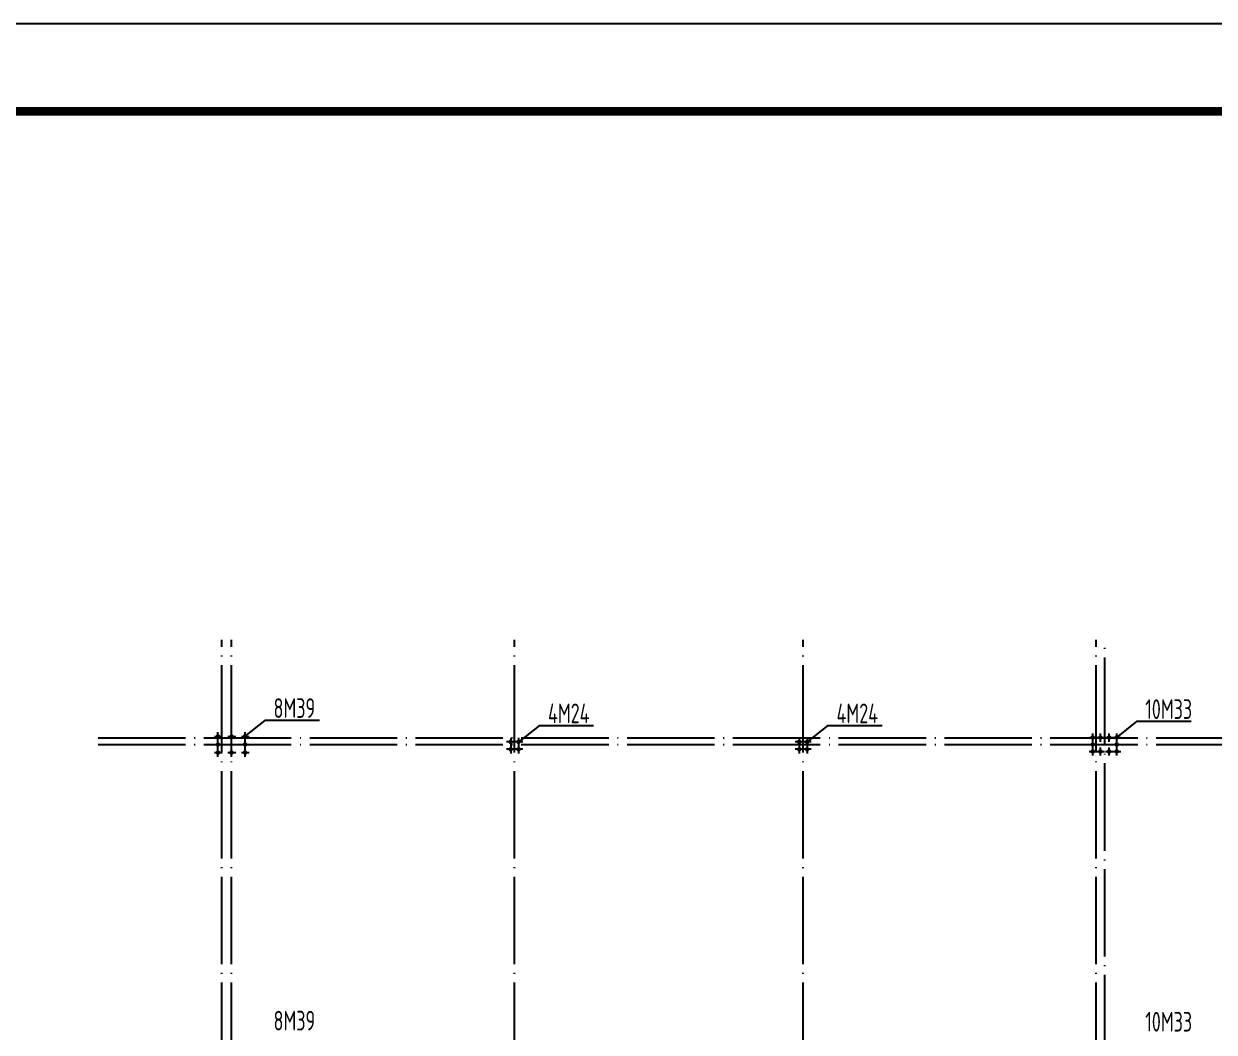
# Model space of a CAD drawing. Extents: x 69728788 to 150163257, y 20675998 to 43663798.
# Drawn here: x 75057096 to 75084325, y 21617223 to 21640288 of the extents above; entities that cross this region are included whole.
import ezdxf

# ---------------------------------------------------------------- set-up
doc = ezdxf.new("R2010")
doc.units = 0
doc.header["$LTSCALE"] = 1000
doc.header["$MEASUREMENT"] = 0
doc.linetypes.add('DOTE', pattern=[2.42, 2, -0.2, 0.02, -0.2])
for name, color, linetype in [('10', 7, 'CONTINUOUS'), ('DOTE', 251, 'DOTE'), ('PUB_TITLE', 4, 'CONTINUOUS'), ('WALL', 4, 'CONTINUOUS')]:
    doc.layers.add(name, color=color, linetype=linetype)
doc.styles.add('TSSD_Rein', font='atssdeng.shx', dxfattribs={"width": 0.7, "bigfont": 'atssdchn.shx'})

msp = doc.modelspace()

# ---------------------------------------------------------------- linework, layer by layer
at = {"layer": '10'}
for p, q in [((75061537.4, 21623892.8), (75061537.4, 21624082.9)), ((75061537.4, 21623892.8), (75061537.4, 21624082.9)), ((75061537.4, 21623892.8), (75061537.4, 21624082.9)), ((75061537.4, 21623892.8), (75061537.4, 21624082.9)), ((75061847.4, 21623892.8), (75061847.4, 21624082.9)), ((75061847.4, 21623892.8), (75061847.4, 21624082.9)), ((75061847.4, 21623892.8), (75061847.4, 21624082.9)), ((75061847.4, 21623892.8), (75061847.4, 21624082.9)), ((75062157.4, 21623892.8), (75062157.4, 21624082.9)), ((75062157.4, 21623892.8), (75062157.4, 21624082.9)), ((75062157.4, 21623892.8), (75062157.4, 21624082.9)), ((75062157.4, 21623892.8), (75062157.4, 21624082.9)), ((75061455, 21623987.9), (75061551, 21623987.9)), ((75061455, 21623987.9), (75061551, 21623987.9)), ((75061455, 21623987.9), (75061551, 21623987.9)), ((75061455, 21623987.9), (75061551, 21623987.9)), ((75061455, 21623802.9), (75061551, 21623802.9)), ((75061455, 21623802.9), (75061551, 21623802.9)), ((75061455, 21623802.9), (75061551, 21623802.9)), ((75061455, 21623802.9), (75061551, 21623802.9)), ((75061537.4, 21623987.9), (75061633.4, 21623987.9)), ((75061537.4, 21623987.9), (75061633.4, 21623987.9)), ((75061537.4, 21623987.9), (75061633.4, 21623987.9)), ((75061537.4, 21623987.9), (75061633.4, 21623987.9)), ((75061537.4, 21623707.8), (75061537.4, 21623897.9)), ((75061537.4, 21623707.8), (75061537.4, 21623897.9)), ((75061537.4, 21623707.8), (75061537.4, 21623897.9)), ((75061537.4, 21623707.8), (75061537.4, 21623897.9)), ((75061537.4, 21623802.9), (75061633.4, 21623802.9)), ((75061537.4, 21623802.9), (75061633.4, 21623802.9)), ((75061537.4, 21623802.9), (75061633.4, 21623802.9)), ((75061537.4, 21623802.9), (75061633.4, 21623802.9)), ((75061765, 21623987.9), (75061861, 21623987.9)), ((75061765, 21623987.9), (75061861, 21623987.9)), ((75061765, 21623987.9), (75061861, 21623987.9)), ((75061765, 21623987.9), (75061861, 21623987.9)), ((75061847.4, 21623987.9), (75061943.4, 21623987.9)), ((75061847.4, 21623987.9), (75061943.4, 21623987.9)), ((75061847.4, 21623987.9), (75061943.4, 21623987.9)), ((75061847.4, 21623987.9), (75061943.4, 21623987.9)), ((75062075, 21623987.9), (75062171, 21623987.9)), ((75062075, 21623987.9), (75062171, 21623987.9)), ((75062075, 21623987.9), (75062171, 21623987.9)), ((75062075, 21623987.9), (75062171, 21623987.9)), ((75062075, 21623802.9), (75062171, 21623802.9)), ((75062075, 21623802.9), (75062171, 21623802.9)), ((75062075, 21623802.9), (75062171, 21623802.9)), ((75062075, 21623802.9), (75062171, 21623802.9)), ((75062157.4, 21623987.9), (75062253.4, 21623987.9)), ((75062157.4, 21623987.9), (75062253.4, 21623987.9)), ((75062157.4, 21623987.9), (75062253.4, 21623987.9)), ((75062157.4, 21623987.9), (75062253.4, 21623987.9)), ((75062157.4, 21623707.8), (75062157.4, 21623897.9)), ((75062157.4, 21623707.8), (75062157.4, 21623897.9)), ((75062157.4, 21623707.8), (75062157.4, 21623897.9)), ((75062157.4, 21623707.8), (75062157.4, 21623897.9)), ((75062157.4, 21623802.9), (75062253.4, 21623802.9)), ((75062157.4, 21623802.9), (75062253.4, 21623802.9)), ((75062157.4, 21623802.9), (75062253.4, 21623802.9)), ((75062157.4, 21623802.9), (75062253.4, 21623802.9)), ((75068232.4, 21623862.9), (75068136.4, 21623862.9)), ((75068232.4, 21623862.9), (75068136.4, 21623862.9)), ((75068232.4, 21623862.9), (75068136.4, 21623862.9)), ((75068232.4, 21623862.9), (75068136.4, 21623862.9)), ((75068232.4, 21623957.9), (75068232.4, 21623767.8)), ((75068232.4, 21623957.9), (75068232.4, 21623767.8)), ((75068232.4, 21623957.9), (75068232.4, 21623767.8)), ((75068232.4, 21623957.9), (75068232.4, 21623767.8)), ((75068328.4, 21623862.9), (75068232.4, 21623862.9)), ((75068412.4, 21623862.9), (75068316.4, 21623862.9)), ((75068412.4, 21623862.9), (75068316.4, 21623862.9)), ((75068412.4, 21623862.9), (75068316.4, 21623862.9)), ((75068412.4, 21623862.9), (75068316.4, 21623862.9)), ((75068412.4, 21623957.9), (75068412.4, 21623767.8)), ((75068412.4, 21623957.9), (75068412.4, 21623767.8)), ((75068412.4, 21623957.9), (75068412.4, 21623767.8)), ((75068412.4, 21623957.9), (75068412.4, 21623767.8)), ((75068508.4, 21623862.9), (75068412.4, 21623862.9)), ((75074832.4, 21623862.9), (75074736.4, 21623862.9)), ((75074832.4, 21623862.9), (75074736.4, 21623862.9)), ((75074832.4, 21623862.9), (75074736.4, 21623862.9)), ((75074832.4, 21623862.9), (75074736.4, 21623862.9)), ((75074832.4, 21623957.9), (75074832.4, 21623767.8)), ((75074832.4, 21623957.9), (75074832.4, 21623767.8)), ((75074832.4, 21623957.9), (75074832.4, 21623767.8)), ((75074832.4, 21623957.9), (75074832.4, 21623767.8)), ((75074928.4, 21623862.9), (75074832.4, 21623862.9)), ((75075012.4, 21623862.9), (75074916.4, 21623862.9)), ((75075012.4, 21623862.9), (75074916.4, 21623862.9)), ((75075012.4, 21623862.9), (75074916.4, 21623862.9)), ((75075012.4, 21623862.9), (75074916.4, 21623862.9)), ((75075012.4, 21623957.9), (75075012.4, 21623767.8)), ((75075012.4, 21623957.9), (75075012.4, 21623767.8)), ((75075012.4, 21623957.9), (75075012.4, 21623767.8)), ((75075012.4, 21623957.9), (75075012.4, 21623767.8)), ((75075108.4, 21623862.9), (75075012.4, 21623862.9)), ((75081465, 21623962.9), (75081561, 21623962.9)), ((75081465, 21623962.9), (75081561, 21623962.9)), ((75081465, 21623962.9), (75081561, 21623962.9)), ((75081465, 21623962.9), (75081561, 21623962.9)), ((75081465, 21623802.9), (75081561, 21623802.9)), ((75081465, 21623802.9), (75081561, 21623802.9)), ((75081465, 21623802.9), (75081561, 21623802.9)), ((75081465, 21623802.9), (75081561, 21623802.9)), ((75081547.4, 21623867.8), (75081547.4, 21624057.9)), ((75081547.4, 21623867.8), (75081547.4, 21624057.9)), ((75081547.4, 21623867.8), (75081547.4, 21624057.9)), ((75081547.4, 21623867.8), (75081547.4, 21624057.9)), ((75081547.4, 21623962.9), (75081643.4, 21623962.9)), ((75081547.4, 21623962.9), (75081643.4, 21623962.9)), ((75081547.4, 21623962.9), (75081643.4, 21623962.9)), ((75081547.4, 21623962.9), (75081643.4, 21623962.9)), ((75081547.4, 21623707.8), (75081547.4, 21623897.9)), ((75081547.4, 21623707.8), (75081547.4, 21623897.9)), ((75081547.4, 21623707.8), (75081547.4, 21623897.9)), ((75081547.4, 21623707.8), (75081547.4, 21623897.9)), ((75081547.4, 21623802.9), (75081643.4, 21623802.9)), ((75081547.4, 21623802.9), (75081643.4, 21623802.9)), ((75081547.4, 21623802.9), (75081643.4, 21623802.9)), ((75081547.4, 21623802.9), (75081643.4, 21623802.9)), ((75081645, 21623962.9), (75081736, 21623962.9)), ((75081645, 21623962.9), (75081736, 21623962.9)), ((75081645, 21623962.9), (75081736, 21623962.9)), ((75081645, 21623962.9), (75081736, 21623962.9)), ((75081722.4, 21623867.8), (75081722.4, 21624057.9)), ((75081722.4, 21623867.8), (75081722.4, 21624057.9)), ((75081722.4, 21623867.8), (75081722.4, 21624057.9)), ((75081722.4, 21623867.8), (75081722.4, 21624057.9)), ((75081722.4, 21623962.9), (75081818.4, 21623962.9)), ((75081722.4, 21623962.9), (75081818.4, 21623962.9)), ((75081722.4, 21623962.9), (75081818.4, 21623962.9)), ((75081722.4, 21623962.9), (75081818.4, 21623962.9)), ((75081840, 21623962.9), (75081936, 21623962.9)), ((75081840, 21623962.9), (75081936, 21623962.9)), ((75081840, 21623962.9), (75081936, 21623962.9)), ((75081840, 21623962.9), (75081936, 21623962.9)), ((75081922.4, 21623867.8), (75081922.4, 21624057.9)), ((75081922.4, 21623867.8), (75081922.4, 21624057.9)), ((75081922.4, 21623867.8), (75081922.4, 21624057.9)), ((75081922.4, 21623867.8), (75081922.4, 21624057.9)), ((75081922.4, 21623962.9), (75082013.4, 21623962.9)), ((75081922.4, 21623962.9), (75082013.4, 21623962.9)), ((75081922.4, 21623962.9), (75082013.4, 21623962.9)), ((75081922.4, 21623962.9), (75082013.4, 21623962.9)), ((75082015, 21623962.9), (75082111, 21623962.9)), ((75082015, 21623962.9), (75082111, 21623962.9)), ((75082015, 21623962.9), (75082111, 21623962.9)), ((75082015, 21623962.9), (75082111, 21623962.9)), ((75082015, 21623802.9), (75082111, 21623802.9)), ((75082015, 21623802.9), (75082111, 21623802.9)), ((75082015, 21623802.9), (75082111, 21623802.9)), ((75082015, 21623802.9), (75082111, 21623802.9)), ((75082097.4, 21623867.8), (75082097.4, 21624057.9)), ((75082097.4, 21623867.8), (75082097.4, 21624057.9)), ((75082097.4, 21623867.8), (75082097.4, 21624057.9)), ((75082097.4, 21623867.8), (75082097.4, 21624057.9)), ((75082097.4, 21623962.9), (75082193.4, 21623962.9)), ((75082097.4, 21623962.9), (75082193.4, 21623962.9)), ((75082097.4, 21623962.9), (75082193.4, 21623962.9)), ((75082097.4, 21623962.9), (75082193.4, 21623962.9)), ((75082097.4, 21623707.8), (75082097.4, 21623897.9)), ((75082097.4, 21623707.8), (75082097.4, 21623897.9)), ((75082097.4, 21623707.8), (75082097.4, 21623897.9)), ((75082097.4, 21623707.8), (75082097.4, 21623897.9)), ((75082097.4, 21623802.9), (75082193.4, 21623802.9)), ((75082097.4, 21623802.9), (75082193.4, 21623802.9)), ((75082097.4, 21623802.9), (75082193.4, 21623802.9)), ((75082097.4, 21623802.9), (75082193.4, 21623802.9)), ((75061455, 21623617.9), (75061551, 21623617.9)), ((75061455, 21623617.9), (75061551, 21623617.9)), ((75061455, 21623617.9), (75061551, 21623617.9)), ((75061455, 21623617.9), (75061551, 21623617.9)), ((75061537.4, 21623522.8), (75061537.4, 21623712.9)), ((75061537.4, 21623522.8), (75061537.4, 21623712.9)), ((75061537.4, 21623522.8), (75061537.4, 21623712.9)), ((75061537.4, 21623522.8), (75061537.4, 21623712.9)), ((75061537.4, 21623617.9), (75061633.4, 21623617.9)), ((75061537.4, 21623617.9), (75061633.4, 21623617.9)), ((75061537.4, 21623617.9), (75061633.4, 21623617.9)), ((75061537.4, 21623617.9), (75061633.4, 21623617.9)), ((75061765, 21623617.9), (75061861, 21623617.9)), ((75061765, 21623617.9), (75061861, 21623617.9)), ((75061765, 21623617.9), (75061861, 21623617.9)), ((75061765, 21623617.9), (75061861, 21623617.9)), ((75061847.4, 21623522.8), (75061847.4, 21623712.9)), ((75061847.4, 21623522.8), (75061847.4, 21623712.9)), ((75061847.4, 21623522.8), (75061847.4, 21623712.9)), ((75061847.4, 21623522.8), (75061847.4, 21623712.9)), ((75061847.4, 21623617.9), (75061943.4, 21623617.9)), ((75061847.4, 21623617.9), (75061943.4, 21623617.9)), ((75061847.4, 21623617.9), (75061943.4, 21623617.9)), ((75061847.4, 21623617.9), (75061943.4, 21623617.9)), ((75062075, 21623617.9), (75062171, 21623617.9)), ((75062075, 21623617.9), (75062171, 21623617.9)), ((75062075, 21623617.9), (75062171, 21623617.9)), ((75062075, 21623617.9), (75062171, 21623617.9)), ((75062157.4, 21623537.8), (75062157.4, 21623727.9)), ((75062157.4, 21623537.8), (75062157.4, 21623727.9)), ((75062157.4, 21623537.8), (75062157.4, 21623727.9)), ((75062157.4, 21623522.8), (75062157.4, 21623712.9)), ((75062157.4, 21623617.9), (75062253.4, 21623617.9)), ((75062157.4, 21623617.9), (75062253.4, 21623617.9)), ((75062157.4, 21623617.9), (75062253.4, 21623617.9)), ((75062157.4, 21623617.9), (75062253.4, 21623617.9)), ((75068232.4, 21623692.9), (75068136.4, 21623692.9)), ((75068232.4, 21623692.9), (75068136.4, 21623692.9)), ((75068232.4, 21623692.9), (75068136.4, 21623692.9)), ((75068232.4, 21623692.9), (75068136.4, 21623692.9)), ((75068232.4, 21623787.9), (75068232.4, 21623597.8)), ((75068232.4, 21623787.9), (75068232.4, 21623597.8)), ((75068232.4, 21623787.9), (75068232.4, 21623597.8)), ((75068232.4, 21623787.9), (75068232.4, 21623597.8)), ((75068328.4, 21623692.9), (75068232.4, 21623692.9)), ((75068412.4, 21623692.9), (75068316.4, 21623692.9)), ((75068412.4, 21623692.9), (75068316.4, 21623692.9)), ((75068412.4, 21623692.9), (75068316.4, 21623692.9)), ((75068412.4, 21623692.9), (75068316.4, 21623692.9)), ((75068412.4, 21623787.9), (75068412.4, 21623597.8)), ((75068412.4, 21623787.9), (75068412.4, 21623597.8)), ((75068412.4, 21623787.9), (75068412.4, 21623597.8)), ((75068412.4, 21623787.9), (75068412.4, 21623597.8)), ((75068508.4, 21623692.9), (75068412.4, 21623692.9)), ((75074832.4, 21623692.9), (75074736.4, 21623692.9)), ((75074832.4, 21623692.9), (75074736.4, 21623692.9)), ((75074832.4, 21623692.9), (75074736.4, 21623692.9)), ((75074832.4, 21623692.9), (75074736.4, 21623692.9)), ((75074832.4, 21623787.9), (75074832.4, 21623597.8)), ((75074832.4, 21623787.9), (75074832.4, 21623597.8)), ((75074832.4, 21623787.9), (75074832.4, 21623597.8)), ((75074832.4, 21623787.9), (75074832.4, 21623597.8)), ((75074928.4, 21623692.9), (75074832.4, 21623692.9)), ((75075012.4, 21623692.9), (75074916.4, 21623692.9)), ((75075012.4, 21623692.9), (75074916.4, 21623692.9)), ((75075012.4, 21623692.9), (75074916.4, 21623692.9)), ((75075012.4, 21623692.9), (75074916.4, 21623692.9)), ((75075012.4, 21623787.9), (75075012.4, 21623597.8)), ((75075012.4, 21623787.9), (75075012.4, 21623597.8)), ((75075012.4, 21623787.9), (75075012.4, 21623597.8)), ((75075012.4, 21623787.9), (75075012.4, 21623597.8)), ((75075108.4, 21623692.9), (75075012.4, 21623692.9)), ((75081465, 21623642.9), (75081561, 21623642.9)), ((75081465, 21623642.9), (75081561, 21623642.9)), ((75081465, 21623642.9), (75081561, 21623642.9)), ((75081465, 21623642.9), (75081561, 21623642.9)), ((75081547.4, 21623547.8), (75081547.4, 21623737.9)), ((75081547.4, 21623547.8), (75081547.4, 21623737.9)), ((75081547.4, 21623547.8), (75081547.4, 21623737.9)), ((75081547.4, 21623547.8), (75081547.4, 21623737.9)), ((75081547.4, 21623642.9), (75081643.4, 21623642.9)), ((75081547.4, 21623642.9), (75081643.4, 21623642.9)), ((75081547.4, 21623642.9), (75081643.4, 21623642.9)), ((75081547.4, 21623642.9), (75081643.4, 21623642.9)), ((75081645, 21623642.9), (75081736, 21623642.9)), ((75081645, 21623642.9), (75081736, 21623642.9)), ((75081645, 21623642.9), (75081736, 21623642.9)), ((75081645, 21623642.9), (75081736, 21623642.9)), ((75081722.4, 21623547.8), (75081722.4, 21623737.9)), ((75081722.4, 21623547.8), (75081722.4, 21623737.9)), ((75081722.4, 21623547.8), (75081722.4, 21623737.9)), ((75081722.4, 21623547.8), (75081722.4, 21623737.9)), ((75081722.4, 21623642.9), (75081818.4, 21623642.9)), ((75081722.4, 21623642.9), (75081818.4, 21623642.9)), ((75081722.4, 21623642.9), (75081818.4, 21623642.9)), ((75081722.4, 21623642.9), (75081818.4, 21623642.9)), ((75081840, 21623642.9), (75081936, 21623642.9)), ((75081840, 21623642.9), (75081936, 21623642.9)), ((75081840, 21623642.9), (75081936, 21623642.9)), ((75081840, 21623642.9), (75081936, 21623642.9)), ((75081922.4, 21623547.8), (75081922.4, 21623737.9)), ((75081922.4, 21623547.8), (75081922.4, 21623737.9)), ((75081922.4, 21623547.8), (75081922.4, 21623737.9)), ((75081922.4, 21623547.8), (75081922.4, 21623737.9)), ((75081922.4, 21623642.9), (75082013.4, 21623642.9)), ((75081922.4, 21623642.9), (75082013.4, 21623642.9)), ((75081922.4, 21623642.9), (75082013.4, 21623642.9)), ((75081922.4, 21623642.9), (75082013.4, 21623642.9)), ((75082015, 21623642.9), (75082111, 21623642.9)), ((75082015, 21623642.9), (75082111, 21623642.9)), ((75082015, 21623642.9), (75082111, 21623642.9)), ((75082015, 21623642.9), (75082111, 21623642.9)), ((75082097.4, 21623547.8), (75082097.4, 21623737.9)), ((75082097.4, 21623547.8), (75082097.4, 21623737.9)), ((75082097.4, 21623547.8), (75082097.4, 21623737.9)), ((75082097.4, 21623547.8), (75082097.4, 21623737.9)), ((75082097.4, 21623642.9), (75082193.4, 21623642.9)), ((75082097.4, 21623642.9), (75082193.4, 21623642.9)), ((75082097.4, 21623642.9), (75082193.4, 21623642.9)), ((75082097.4, 21623642.9), (75082193.4, 21623642.9))]:
    msp.add_line(p, q, dxfattribs=at)
at = {"layer": '10', "const_width": 51.2}
for points in [[(75061537.4, 21624013.5, -1), (75061537.4, 21623962.3, -1), (75061537.4, 21624013.5)], [(75061537.4, 21624013.5, -1), (75061537.4, 21623962.3, -1), (75061537.4, 21624013.5)], [(75061537.4, 21624013.5, -1), (75061537.4, 21623962.3, -1), (75061537.4, 21624013.5)], [(75061537.4, 21624013.5, -1), (75061537.4, 21623962.3, -1), (75061537.4, 21624013.5)], [(75061537.4, 21623828.5, -1), (75061537.4, 21623777.3, -1), (75061537.4, 21623828.5)], [(75061537.4, 21623828.5, -1), (75061537.4, 21623777.3, -1), (75061537.4, 21623828.5)], [(75061537.4, 21623828.5, -1), (75061537.4, 21623777.3, -1), (75061537.4, 21623828.5)], [(75061537.4, 21623828.5, -1), (75061537.4, 21623777.3, -1), (75061537.4, 21623828.5)], [(75061847.4, 21624013.5, -1), (75061847.4, 21623962.3, -1), (75061847.4, 21624013.5)], [(75061847.4, 21624013.5, -1), (75061847.4, 21623962.3, -1), (75061847.4, 21624013.5)], [(75061847.4, 21624013.5, -1), (75061847.4, 21623962.3, -1), (75061847.4, 21624013.5)], [(75061847.4, 21624013.5, -1), (75061847.4, 21623962.3, -1), (75061847.4, 21624013.5)], [(75062157.4, 21624013.5, -1), (75062157.4, 21623962.3, -1), (75062157.4, 21624013.5)], [(75062157.4, 21624013.5, -1), (75062157.4, 21623962.3, -1), (75062157.4, 21624013.5)], [(75062157.4, 21624013.5, -1), (75062157.4, 21623962.3, -1), (75062157.4, 21624013.5)], [(75062157.4, 21624013.5, -1), (75062157.4, 21623962.3, -1), (75062157.4, 21624013.5)], [(75062157.4, 21623828.5, -1), (75062157.4, 21623777.3, -1), (75062157.4, 21623828.5)], [(75062157.4, 21623828.5, -1), (75062157.4, 21623777.3, -1), (75062157.4, 21623828.5)], [(75062157.4, 21623828.5, -1), (75062157.4, 21623777.3, -1), (75062157.4, 21623828.5)], [(75062157.4, 21623828.5, -1), (75062157.4, 21623777.3, -1), (75062157.4, 21623828.5)], [(75068232.4, 21623837.3, -1), (75068232.4, 21623888.5, -1), (75068232.4, 21623837.3)], [(75068232.4, 21623837.3, -1), (75068232.4, 21623888.5, -1), (75068232.4, 21623837.3)], [(75068232.4, 21623837.3, -1), (75068232.4, 21623888.5, -1), (75068232.4, 21623837.3)], [(75068232.4, 21623837.3, -1), (75068232.4, 21623888.5, -1), (75068232.4, 21623837.3)], [(75068412.4, 21623837.3, -1), (75068412.4, 21623888.5, -1), (75068412.4, 21623837.3)], [(75068412.4, 21623837.3, -1), (75068412.4, 21623888.5, -1), (75068412.4, 21623837.3)], [(75068412.4, 21623837.3, -1), (75068412.4, 21623888.5, -1), (75068412.4, 21623837.3)], [(75068412.4, 21623837.3, -1), (75068412.4, 21623888.5, -1), (75068412.4, 21623837.3)], [(75074832.4, 21623837.3, -1), (75074832.4, 21623888.5, -1), (75074832.4, 21623837.3)], [(75074832.4, 21623837.3, -1), (75074832.4, 21623888.5, -1), (75074832.4, 21623837.3)], [(75074832.4, 21623837.3, -1), (75074832.4, 21623888.5, -1), (75074832.4, 21623837.3)], [(75074832.4, 21623837.3, -1), (75074832.4, 21623888.5, -1), (75074832.4, 21623837.3)], [(75075012.4, 21623837.3, -1), (75075012.4, 21623888.5, -1), (75075012.4, 21623837.3)], [(75075012.4, 21623837.3, -1), (75075012.4, 21623888.5, -1), (75075012.4, 21623837.3)], [(75075012.4, 21623837.3, -1), (75075012.4, 21623888.5, -1), (75075012.4, 21623837.3)], [(75075012.4, 21623837.3, -1), (75075012.4, 21623888.5, -1), (75075012.4, 21623837.3)], [(75081547.4, 21623988.5, -1), (75081547.4, 21623937.3, -1), (75081547.4, 21623988.5)], [(75081547.4, 21623988.5, -1), (75081547.4, 21623937.3, -1), (75081547.4, 21623988.5)], [(75081547.4, 21623988.5, -1), (75081547.4, 21623937.3, -1), (75081547.4, 21623988.5)], [(75081547.4, 21623988.5, -1), (75081547.4, 21623937.3, -1), (75081547.4, 21623988.5)], [(75081547.4, 21623828.5, -1), (75081547.4, 21623777.3, -1), (75081547.4, 21623828.5)], [(75081547.4, 21623828.5, -1), (75081547.4, 21623777.3, -1), (75081547.4, 21623828.5)], [(75081547.4, 21623828.5, -1), (75081547.4, 21623777.3, -1), (75081547.4, 21623828.5)], [(75081547.4, 21623828.5, -1), (75081547.4, 21623777.3, -1), (75081547.4, 21623828.5)], [(75081722.4, 21623988.5, -1), (75081722.4, 21623937.3, -1), (75081722.4, 21623988.5)], [(75081722.4, 21623988.5, -1), (75081722.4, 21623937.3, -1), (75081722.4, 21623988.5)], [(75081722.4, 21623988.5, -1), (75081722.4, 21623937.3, -1), (75081722.4, 21623988.5)], [(75081722.4, 21623988.5, -1), (75081722.4, 21623937.3, -1), (75081722.4, 21623988.5)], [(75081922.4, 21623988.5, -1), (75081922.4, 21623937.3, -1), (75081922.4, 21623988.5)], [(75081922.4, 21623988.5, -1), (75081922.4, 21623937.3, -1), (75081922.4, 21623988.5)], [(75081922.4, 21623988.5, -1), (75081922.4, 21623937.3, -1), (75081922.4, 21623988.5)], [(75081922.4, 21623988.5, -1), (75081922.4, 21623937.3, -1), (75081922.4, 21623988.5)], [(75082097.4, 21623988.5, -1), (75082097.4, 21623937.3, -1), (75082097.4, 21623988.5)], [(75082097.4, 21623988.5, -1), (75082097.4, 21623937.3, -1), (75082097.4, 21623988.5)], [(75082097.4, 21623988.5, -1), (75082097.4, 21623937.3, -1), (75082097.4, 21623988.5)], [(75082097.4, 21623988.5, -1), (75082097.4, 21623937.3, -1), (75082097.4, 21623988.5)], [(75082097.4, 21623828.5, -1), (75082097.4, 21623777.3, -1), (75082097.4, 21623828.5)], [(75082097.4, 21623828.5, -1), (75082097.4, 21623777.3, -1), (75082097.4, 21623828.5)], [(75082097.4, 21623828.5, -1), (75082097.4, 21623777.3, -1), (75082097.4, 21623828.5)], [(75082097.4, 21623828.5, -1), (75082097.4, 21623777.3, -1), (75082097.4, 21623828.5)], [(75061537.4, 21623643.5, -1), (75061537.4, 21623592.3, -1), (75061537.4, 21623643.5)], [(75061537.4, 21623643.5, -1), (75061537.4, 21623592.3, -1), (75061537.4, 21623643.5)], [(75061537.4, 21623643.5, -1), (75061537.4, 21623592.3, -1), (75061537.4, 21623643.5)], [(75061537.4, 21623643.5, -1), (75061537.4, 21623592.3, -1), (75061537.4, 21623643.5)], [(75061847.4, 21623643.5, -1), (75061847.4, 21623592.3, -1), (75061847.4, 21623643.5)], [(75061847.4, 21623643.5, -1), (75061847.4, 21623592.3, -1), (75061847.4, 21623643.5)], [(75061847.4, 21623643.5, -1), (75061847.4, 21623592.3, -1), (75061847.4, 21623643.5)], [(75061847.4, 21623643.5, -1), (75061847.4, 21623592.3, -1), (75061847.4, 21623643.5)], [(75062157.4, 21623643.5, -1), (75062157.4, 21623592.3, -1), (75062157.4, 21623643.5)], [(75062157.4, 21623643.5, -1), (75062157.4, 21623592.3, -1), (75062157.4, 21623643.5)], [(75062157.4, 21623643.5, -1), (75062157.4, 21623592.3, -1), (75062157.4, 21623643.5)], [(75062157.4, 21623643.5, -1), (75062157.4, 21623592.3, -1), (75062157.4, 21623643.5)], [(75068232.4, 21623667.3, -1), (75068232.4, 21623718.5, -1), (75068232.4, 21623667.3)], [(75068232.4, 21623667.3, -1), (75068232.4, 21623718.5, -1), (75068232.4, 21623667.3)], [(75068232.4, 21623667.3, -1), (75068232.4, 21623718.5, -1), (75068232.4, 21623667.3)], [(75068232.4, 21623667.3, -1), (75068232.4, 21623718.5, -1), (75068232.4, 21623667.3)], [(75068412.4, 21623667.3, -1), (75068412.4, 21623718.5, -1), (75068412.4, 21623667.3)], [(75068412.4, 21623667.3, -1), (75068412.4, 21623718.5, -1), (75068412.4, 21623667.3)], [(75068412.4, 21623667.3, -1), (75068412.4, 21623718.5, -1), (75068412.4, 21623667.3)], [(75068412.4, 21623667.3, -1), (75068412.4, 21623718.5, -1), (75068412.4, 21623667.3)], [(75074832.4, 21623667.3, -1), (75074832.4, 21623718.5, -1), (75074832.4, 21623667.3)], [(75074832.4, 21623667.3, -1), (75074832.4, 21623718.5, -1), (75074832.4, 21623667.3)], [(75074832.4, 21623667.3, -1), (75074832.4, 21623718.5, -1), (75074832.4, 21623667.3)], [(75074832.4, 21623667.3, -1), (75074832.4, 21623718.5, -1), (75074832.4, 21623667.3)], [(75075012.4, 21623667.3, -1), (75075012.4, 21623718.5, -1), (75075012.4, 21623667.3)], [(75075012.4, 21623667.3, -1), (75075012.4, 21623718.5, -1), (75075012.4, 21623667.3)], [(75075012.4, 21623667.3, -1), (75075012.4, 21623718.5, -1), (75075012.4, 21623667.3)], [(75075012.4, 21623667.3, -1), (75075012.4, 21623718.5, -1), (75075012.4, 21623667.3)], [(75081547.4, 21623668.5, -1), (75081547.4, 21623617.3, -1), (75081547.4, 21623668.5)], [(75081547.4, 21623668.5, -1), (75081547.4, 21623617.3, -1), (75081547.4, 21623668.5)], [(75081547.4, 21623668.5, -1), (75081547.4, 21623617.3, -1), (75081547.4, 21623668.5)], [(75081547.4, 21623668.5, -1), (75081547.4, 21623617.3, -1), (75081547.4, 21623668.5)], [(75081722.4, 21623668.5, -1), (75081722.4, 21623617.3, -1), (75081722.4, 21623668.5)], [(75081722.4, 21623668.5, -1), (75081722.4, 21623617.3, -1), (75081722.4, 21623668.5)], [(75081722.4, 21623668.5, -1), (75081722.4, 21623617.3, -1), (75081722.4, 21623668.5)], [(75081722.4, 21623668.5, -1), (75081722.4, 21623617.3, -1), (75081722.4, 21623668.5)], [(75081922.4, 21623668.5, -1), (75081922.4, 21623617.3, -1), (75081922.4, 21623668.5)], [(75081922.4, 21623668.5, -1), (75081922.4, 21623617.3, -1), (75081922.4, 21623668.5)], [(75081922.4, 21623668.5, -1), (75081922.4, 21623617.3, -1), (75081922.4, 21623668.5)], [(75081922.4, 21623668.5, -1), (75081922.4, 21623617.3, -1), (75081922.4, 21623668.5)], [(75082097.4, 21623668.5, -1), (75082097.4, 21623617.3, -1), (75082097.4, 21623668.5)], [(75082097.4, 21623668.5, -1), (75082097.4, 21623617.3, -1), (75082097.4, 21623668.5)], [(75082097.4, 21623668.5, -1), (75082097.4, 21623617.3, -1), (75082097.4, 21623668.5)], [(75082097.4, 21623668.5, -1), (75082097.4, 21623617.3, -1), (75082097.4, 21623668.5)]]:
    msp.add_lwpolyline(points, format="xyb", close=True, dxfattribs=at)
at = {"layer": 'DOTE', "color": 25, "linetype": 'DOTE'}
for p, q in [((75061622.4, 21570376.8), (75061622.4, 21626198.7)), ((75061847.4, 21570376.8), (75061847.4, 21626198.7)), ((75068322.4, 21570376.8), (75068322.4, 21626198.7)), ((75074922.4, 21570376.8), (75074922.4, 21626198.7)), ((75081622.4, 21570376.8), (75081622.4, 21626198.7)), ((75081822.4, 21594752.9), (75081822.4, 21626198.7)), ((75058794.8, 21623952.9), (75105039.8, 21623952.9)), ((75058794.8, 21623802.9), (75105039.8, 21623802.9))]:
    msp.add_line(p, q, dxfattribs=at)
at = {"layer": 'PUB_TITLE'}
msp.add_lwpolyline([(75043830.5, 21556287.7), (75162630.5, 21556287.7), (75162630.5, 21640287.7), (75043830.5, 21640287.7)], close=True, dxfattribs=at)
at = {"layer": 'PUB_TITLE', "const_width": 200}
msp.add_lwpolyline([(75048830.5, 21558287.7), (75160630.5, 21558287.7), (75160630.5, 21638287.7), (75048830.5, 21638287.7)], close=True, dxfattribs=at)
at = {"layer": 'WALL'}
for points in [[(75062152.1, 21623983.7), (75062625.2, 21624358.8), (75063857.5, 21624358.8)], [(75068424.6, 21623862.9), (75068897.6, 21624237.9), (75070129.9, 21624237.9)], [(75075024.6, 21623862.9), (75075497.6, 21624237.9), (75076729.9, 21624237.9)], [(75082092.1, 21623958.7), (75082565.2, 21624333.8), (75083797.5, 21624333.8)]]:
    msp.add_lwpolyline(points, dxfattribs=at)

# ---------------------------------------------------------------- texts
at = {"layer": 'WALL', "style": 'TSSD_Rein', "width": 0.7}
for s, p in [('8M39', (75062808.1, 21624411.3)), ('4M24', (75069086.2, 21624290.5)), ('4M24', (75075686.2, 21624290.5)), ('10M33', (75082748.1, 21624386.3)), ('8M39', (75062808.1, 21617261.3)), ('10M33', (75082748.1, 21617236.3))]:
    msp.add_text(s, height=450, dxfattribs=at).set_placement(p)

doc.saveas('drawing.dxf')
